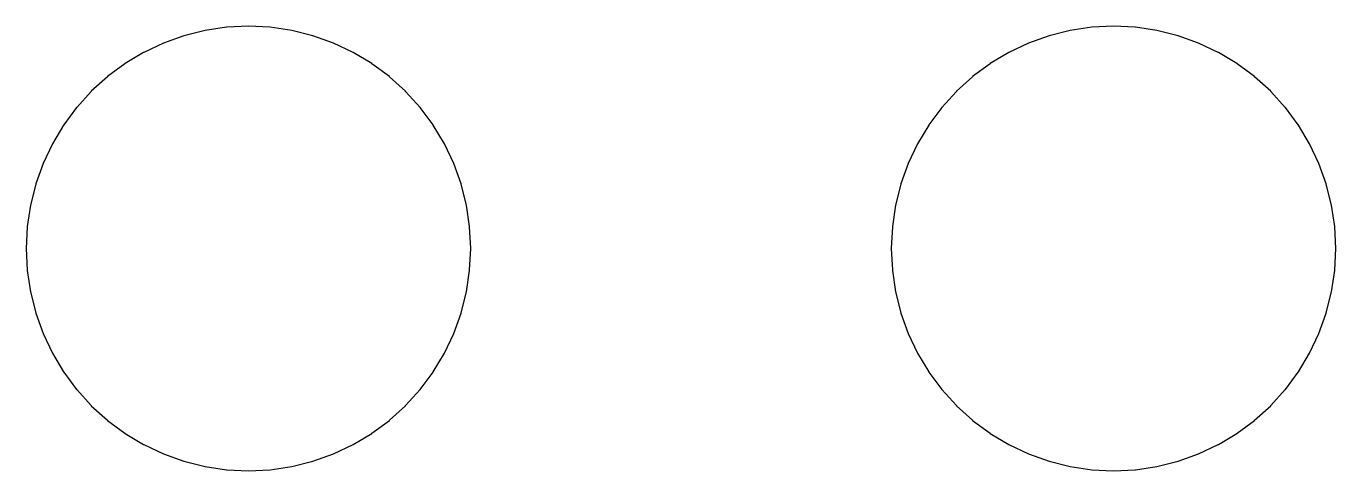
# Model space of a CAD drawing. Header units: metres. Extents: x 102.6 to 173.6, y -131.3 to -53.7.
# Drawn here: x 139.61 to 147.29, y -56.3 to -53.7 of the extents above; entities that cross this region are included whole.
import ezdxf

# ---------------------------------------------------------------- set-up
doc = ezdxf.new("R2010")
doc.units = ezdxf.units.M

msp = doc.modelspace()

# ---------------------------------------------------------------- linework, layer by layer
for points in [[(139.605, -54.9998), (139.605, -54.9999), (139.605, -55), (139.605, -55.0001), (139.605, -55.0002), (139.6113, -55.1277), (139.6113, -55.1278), (139.6113, -55.1279), (139.6113, -55.128), (139.6113, -55.1282), (139.63, -55.2544), (139.6301, -55.2545), (139.6301, -55.2546), (139.6301, -55.2547), (139.6301, -55.2548), (139.6611, -55.3786), (139.6612, -55.3787), (139.6612, -55.3788), (139.6612, -55.3789), (139.6613, -55.3791), (139.7042, -55.4992), (139.7043, -55.4993), (139.7043, -55.4994), (139.7044, -55.4995), (139.7044, -55.4996), (139.759, -55.615), (139.759, -55.6151), (139.7591, -55.6152), (139.7592, -55.6153), (139.7592, -55.6154), (139.8248, -55.7248), (139.8249, -55.7249), (139.8249, -55.725), (139.825, -55.7251), (139.8251, -55.7252), (139.9011, -55.8277), (139.9011, -55.8278), (139.9012, -55.8279), (139.9013, -55.828), (139.9014, -55.8281), (139.9871, -55.9226), (139.9871, -55.9227), (139.9872, -55.9228), (139.9873, -55.9229), (139.9874, -55.9229), (140.0819, -56.0086), (140.082, -56.0087), (140.0821, -56.0088), (140.0822, -56.0089), (140.0823, -56.0089), (140.1848, -56.0849), (140.1849, -56.085), (140.185, -56.0851), (140.1851, -56.0851), (140.1852, -56.0852), (140.2946, -56.1508), (140.2947, -56.1508), (140.2948, -56.1509), (140.2949, -56.151), (140.295, -56.151), (140.4104, -56.2056), (140.4105, -56.2056), (140.4106, -56.2057), (140.4107, -56.2057), (140.4108, -56.2058), (140.5309, -56.2487), (140.5311, -56.2488), (140.5312, -56.2488), (140.5313, -56.2488), (140.5314, -56.2489), (140.6552, -56.2799), (140.6553, -56.2799), (140.6554, -56.2799), (140.6555, -56.2799), (140.6556, -56.28), (140.7818, -56.2987), (140.782, -56.2987), (140.7821, -56.2987), (140.7822, -56.2987), (140.7823, -56.2987), (140.9098, -56.305), (140.9099, -56.305), (140.91, -56.305), (140.9101, -56.305), (140.9102, -56.305), (141.0377, -56.2987), (141.0378, -56.2987), (141.0379, -56.2987), (141.038, -56.2987), (141.0382, -56.2987), (141.1644, -56.28), (141.1645, -56.2799), (141.1646, -56.2799), (141.1647, -56.2799), (141.1648, -56.2799), (141.2886, -56.2489), (141.2887, -56.2488), (141.2888, -56.2488), (141.2889, -56.2488), (141.2891, -56.2487), (141.4092, -56.2058), (141.4093, -56.2057), (141.4094, -56.2057), (141.4095, -56.2056), (141.4096, -56.2056), (141.525, -56.151), (141.5251, -56.151), (141.5252, -56.1509), (141.5253, -56.1508), (141.5254, -56.1508), (141.6348, -56.0852), (141.6349, -56.0851), (141.635, -56.0851), (141.6351, -56.085), (141.6352, -56.0849), (141.7377, -56.0089), (141.7378, -56.0089), (141.7379, -56.0088), (141.738, -56.0087), (141.7381, -56.0086), (141.8326, -55.9229), (141.8327, -55.9229), (141.8328, -55.9228), (141.8329, -55.9227), (141.8329, -55.9226), (141.9186, -55.8281), (141.9187, -55.828), (141.9188, -55.8279), (141.9189, -55.8278), (141.9189, -55.8277), (141.9949, -55.7252), (141.995, -55.7251), (141.9951, -55.725), (141.9951, -55.7249), (141.9952, -55.7248), (142.0608, -55.6154), (142.0608, -55.6153), (142.0609, -55.6152), (142.061, -55.6151), (142.061, -55.615), (142.1156, -55.4996), (142.1156, -55.4995), (142.1157, -55.4994), (142.1157, -55.4993), (142.1158, -55.4992), (142.1587, -55.3791), (142.1588, -55.3789), (142.1588, -55.3788), (142.1588, -55.3787), (142.1589, -55.3786), (142.1899, -55.2548), (142.1899, -55.2547), (142.1899, -55.2546), (142.1899, -55.2545), (142.19, -55.2544), (142.2087, -55.1282), (142.2087, -55.128), (142.2087, -55.1279), (142.2087, -55.1278), (142.2087, -55.1277), (142.215, -55.0002), (142.215, -55.0001), (142.215, -55), (142.215, -54.9999), (142.215, -54.9998), (142.2087, -54.8723), (142.2087, -54.8722), (142.2087, -54.8721), (142.2087, -54.872), (142.2087, -54.8718), (142.19, -54.7456), (142.1899, -54.7455), (142.1899, -54.7454), (142.1899, -54.7453), (142.1899, -54.7452), (142.1589, -54.6214), (142.1588, -54.6213), (142.1588, -54.6212), (142.1588, -54.6211), (142.1587, -54.6209), (142.1158, -54.5008), (142.1157, -54.5007), (142.1157, -54.5006), (142.1156, -54.5005), (142.1156, -54.5004), (142.061, -54.385), (142.061, -54.3849), (142.0609, -54.3848), (142.0608, -54.3847), (142.0608, -54.3846), (141.9952, -54.2752), (141.9951, -54.2751), (141.9951, -54.275), (141.995, -54.2749), (141.9949, -54.2748), (141.9189, -54.1723), (141.9189, -54.1722), (141.9188, -54.1721), (141.9187, -54.172), (141.9186, -54.1719), (141.8329, -54.0774), (141.8329, -54.0773), (141.8328, -54.0772), (141.8327, -54.0771), (141.8326, -54.0771), (141.7381, -53.9914), (141.738, -53.9913), (141.7379, -53.9912), (141.7378, -53.9911), (141.7377, -53.9911), (141.6352, -53.9151), (141.6351, -53.915), (141.635, -53.9149), (141.6349, -53.9149), (141.6348, -53.9148), (141.5254, -53.8492), (141.5253, -53.8492), (141.5252, -53.8491), (141.5251, -53.849), (141.525, -53.849), (141.4096, -53.7944), (141.4095, -53.7944), (141.4094, -53.7943), (141.4093, -53.7943), (141.4092, -53.7942), (141.2891, -53.7513), (141.2889, -53.7512), (141.2888, -53.7512), (141.2887, -53.7512), (141.2886, -53.7511), (141.1648, -53.7201), (141.1647, -53.7201), (141.1646, -53.7201), (141.1645, -53.7201), (141.1644, -53.72), (141.0382, -53.7013), (141.038, -53.7013), (141.0379, -53.7013), (141.0378, -53.7013), (141.0377, -53.7013), (140.9102, -53.695), (140.9101, -53.695), (140.91, -53.695), (140.9099, -53.695), (140.9098, -53.695), (140.7823, -53.7013), (140.7822, -53.7013), (140.7821, -53.7013), (140.782, -53.7013), (140.7818, -53.7013), (140.6556, -53.72), (140.6555, -53.7201), (140.6554, -53.7201), (140.6553, -53.7201), (140.6552, -53.7201), (140.5314, -53.7511), (140.5313, -53.7512), (140.5312, -53.7512), (140.5311, -53.7512), (140.5309, -53.7513), (140.4108, -53.7942), (140.4107, -53.7943), (140.4106, -53.7943), (140.4105, -53.7944), (140.4104, -53.7944), (140.295, -53.849), (140.2949, -53.849), (140.2948, -53.8491), (140.2947, -53.8492), (140.2946, -53.8492), (140.1852, -53.9148), (140.1851, -53.9149), (140.185, -53.9149), (140.1849, -53.915), (140.1848, -53.9151), (140.0823, -53.9911), (140.0822, -53.9911), (140.0821, -53.9912), (140.082, -53.9913), (140.0819, -53.9914), (139.9874, -54.0771), (139.9873, -54.0771), (139.9872, -54.0772), (139.9871, -54.0773), (139.9871, -54.0774), (139.9014, -54.1719), (139.9013, -54.172), (139.9012, -54.1721), (139.9011, -54.1722), (139.9011, -54.1723), (139.8251, -54.2748), (139.825, -54.2749), (139.8249, -54.275), (139.8249, -54.2751), (139.8248, -54.2752), (139.7592, -54.3846), (139.7592, -54.3847), (139.7591, -54.3848), (139.759, -54.3849), (139.759, -54.385), (139.7044, -54.5004), (139.7044, -54.5005), (139.7043, -54.5006), (139.7043, -54.5007), (139.7042, -54.5008), (139.6613, -54.6209), (139.6612, -54.6211), (139.6612, -54.6212), (139.6612, -54.6213), (139.6611, -54.6214), (139.6301, -54.7452), (139.6301, -54.7453), (139.6301, -54.7454), (139.6301, -54.7455), (139.63, -54.7456), (139.6113, -54.8718), (139.6113, -54.872), (139.6113, -54.8721), (139.6113, -54.8722), (139.6113, -54.8723), (139.605, -54.9998)], [(144.685, -54.9998), (144.685, -54.9999), (144.685, -55), (144.685, -55.0001), (144.685, -55.0002), (144.6913, -55.1277), (144.6913, -55.1278), (144.6913, -55.1279), (144.6913, -55.128), (144.6913, -55.1282), (144.71, -55.2544), (144.7101, -55.2545), (144.7101, -55.2546), (144.7101, -55.2547), (144.7101, -55.2548), (144.7411, -55.3786), (144.7412, -55.3787), (144.7412, -55.3788), (144.7412, -55.3789), (144.7413, -55.3791), (144.7842, -55.4992), (144.7843, -55.4993), (144.7843, -55.4994), (144.7844, -55.4995), (144.7844, -55.4996), (144.839, -55.615), (144.839, -55.6151), (144.8391, -55.6152), (144.8392, -55.6153), (144.8392, -55.6154), (144.9048, -55.7248), (144.9049, -55.7249), (144.9049, -55.725), (144.905, -55.7251), (144.9051, -55.7252), (144.9811, -55.8277), (144.9811, -55.8278), (144.9812, -55.8279), (144.9813, -55.828), (144.9814, -55.8281), (145.0671, -55.9226), (145.0671, -55.9227), (145.0672, -55.9228), (145.0673, -55.9229), (145.0674, -55.9229), (145.1619, -56.0086), (145.162, -56.0087), (145.1621, -56.0088), (145.1622, -56.0089), (145.1623, -56.0089), (145.2648, -56.0849), (145.2649, -56.085), (145.265, -56.0851), (145.2651, -56.0851), (145.2652, -56.0852), (145.3746, -56.1508), (145.3747, -56.1508), (145.3748, -56.1509), (145.3749, -56.151), (145.375, -56.151), (145.4904, -56.2056), (145.4905, -56.2056), (145.4906, -56.2057), (145.4907, -56.2057), (145.4908, -56.2058), (145.6109, -56.2487), (145.6111, -56.2488), (145.6112, -56.2488), (145.6113, -56.2488), (145.6114, -56.2489), (145.7352, -56.2799), (145.7353, -56.2799), (145.7354, -56.2799), (145.7355, -56.2799), (145.7356, -56.28), (145.8618, -56.2987), (145.862, -56.2987), (145.8621, -56.2987), (145.8622, -56.2987), (145.8623, -56.2987), (145.9898, -56.305), (145.9899, -56.305), (145.99, -56.305), (145.9901, -56.305), (145.9902, -56.305), (146.1177, -56.2987), (146.1178, -56.2987), (146.1179, -56.2987), (146.118, -56.2987), (146.1182, -56.2987), (146.2444, -56.28), (146.2445, -56.2799), (146.2446, -56.2799), (146.2447, -56.2799), (146.2448, -56.2799), (146.3686, -56.2489), (146.3687, -56.2488), (146.3688, -56.2488), (146.3689, -56.2488), (146.3691, -56.2487), (146.4892, -56.2058), (146.4893, -56.2057), (146.4894, -56.2057), (146.4895, -56.2056), (146.4896, -56.2056), (146.605, -56.151), (146.6051, -56.151), (146.6052, -56.1509), (146.6053, -56.1508), (146.6054, -56.1508), (146.7148, -56.0852), (146.7149, -56.0851), (146.715, -56.0851), (146.7151, -56.085), (146.7152, -56.0849), (146.8177, -56.0089), (146.8178, -56.0089), (146.8179, -56.0088), (146.818, -56.0087), (146.8181, -56.0086), (146.9126, -55.9229), (146.9127, -55.9229), (146.9128, -55.9228), (146.9129, -55.9227), (146.9129, -55.9226), (146.9986, -55.8281), (146.9987, -55.828), (146.9988, -55.8279), (146.9989, -55.8278), (146.9989, -55.8277), (147.0749, -55.7252), (147.075, -55.7251), (147.0751, -55.725), (147.0751, -55.7249), (147.0752, -55.7248), (147.1408, -55.6154), (147.1408, -55.6153), (147.1409, -55.6152), (147.141, -55.6151), (147.141, -55.615), (147.1956, -55.4996), (147.1956, -55.4995), (147.1957, -55.4994), (147.1957, -55.4993), (147.1958, -55.4992), (147.2387, -55.3791), (147.2388, -55.3789), (147.2388, -55.3788), (147.2388, -55.3787), (147.2389, -55.3786), (147.2699, -55.2548), (147.2699, -55.2547), (147.2699, -55.2546), (147.2699, -55.2545), (147.27, -55.2544), (147.2887, -55.1282), (147.2887, -55.128), (147.2887, -55.1279), (147.2887, -55.1278), (147.2887, -55.1277), (147.295, -55.0002), (147.295, -55.0001), (147.295, -55), (147.295, -54.9999), (147.295, -54.9998), (147.2887, -54.8723), (147.2887, -54.8722), (147.2887, -54.8721), (147.2887, -54.872), (147.2887, -54.8718), (147.27, -54.7456), (147.2699, -54.7455), (147.2699, -54.7454), (147.2699, -54.7453), (147.2699, -54.7452), (147.2389, -54.6214), (147.2388, -54.6213), (147.2388, -54.6212), (147.2388, -54.6211), (147.2387, -54.6209), (147.1958, -54.5008), (147.1957, -54.5007), (147.1957, -54.5006), (147.1956, -54.5005), (147.1956, -54.5004), (147.141, -54.385), (147.141, -54.3849), (147.1409, -54.3848), (147.1408, -54.3847), (147.1408, -54.3846), (147.0752, -54.2752), (147.0751, -54.2751), (147.0751, -54.275), (147.075, -54.2749), (147.0749, -54.2748), (146.9989, -54.1723), (146.9989, -54.1722), (146.9988, -54.1721), (146.9987, -54.172), (146.9986, -54.1719), (146.9129, -54.0774), (146.9129, -54.0773), (146.9128, -54.0772), (146.9127, -54.0771), (146.9126, -54.0771), (146.8181, -53.9914), (146.818, -53.9913), (146.8179, -53.9912), (146.8178, -53.9911), (146.8177, -53.9911), (146.7152, -53.9151), (146.7151, -53.915), (146.715, -53.9149), (146.7149, -53.9149), (146.7148, -53.9148), (146.6054, -53.8492), (146.6053, -53.8492), (146.6052, -53.8491), (146.6051, -53.849), (146.605, -53.849), (146.4896, -53.7944), (146.4895, -53.7944), (146.4894, -53.7943), (146.4893, -53.7943), (146.4892, -53.7942), (146.3691, -53.7513), (146.3689, -53.7512), (146.3688, -53.7512), (146.3687, -53.7512), (146.3686, -53.7511), (146.2448, -53.7201), (146.2447, -53.7201), (146.2446, -53.7201), (146.2445, -53.7201), (146.2444, -53.72), (146.1182, -53.7013), (146.118, -53.7013), (146.1179, -53.7013), (146.1178, -53.7013), (146.1177, -53.7013), (145.9902, -53.695), (145.9901, -53.695), (145.99, -53.695), (145.9899, -53.695), (145.9898, -53.695), (145.8623, -53.7013), (145.8622, -53.7013), (145.8621, -53.7013), (145.862, -53.7013), (145.8618, -53.7013), (145.7356, -53.72), (145.7355, -53.7201), (145.7354, -53.7201), (145.7353, -53.7201), (145.7352, -53.7201), (145.6114, -53.7511), (145.6113, -53.7512), (145.6112, -53.7512), (145.6111, -53.7512), (145.6109, -53.7513), (145.4908, -53.7942), (145.4907, -53.7943), (145.4906, -53.7943), (145.4905, -53.7944), (145.4904, -53.7944), (145.375, -53.849), (145.3749, -53.849), (145.3748, -53.8491), (145.3747, -53.8492), (145.3746, -53.8492), (145.2652, -53.9148), (145.2651, -53.9149), (145.265, -53.9149), (145.2649, -53.915), (145.2648, -53.9151), (145.1623, -53.9911), (145.1622, -53.9911), (145.1621, -53.9912), (145.162, -53.9913), (145.1619, -53.9914), (145.0674, -54.0771), (145.0673, -54.0771), (145.0672, -54.0772), (145.0671, -54.0773), (145.0671, -54.0774), (144.9814, -54.1719), (144.9813, -54.172), (144.9812, -54.1721), (144.9811, -54.1722), (144.9811, -54.1723), (144.9051, -54.2748), (144.905, -54.2749), (144.9049, -54.275), (144.9049, -54.2751), (144.9048, -54.2752), (144.8392, -54.3846), (144.8392, -54.3847), (144.8391, -54.3848), (144.839, -54.3849), (144.839, -54.385), (144.7844, -54.5004), (144.7844, -54.5005), (144.7843, -54.5006), (144.7843, -54.5007), (144.7842, -54.5008), (144.7413, -54.6209), (144.7412, -54.6211), (144.7412, -54.6212), (144.7412, -54.6213), (144.7411, -54.6214), (144.7101, -54.7452), (144.7101, -54.7453), (144.7101, -54.7454), (144.7101, -54.7455), (144.71, -54.7456), (144.6913, -54.8718), (144.6913, -54.872), (144.6913, -54.8721), (144.6913, -54.8722), (144.6913, -54.8723), (144.685, -54.9998)]]:
    msp.add_lwpolyline(points)

doc.saveas('drawing.dxf')
